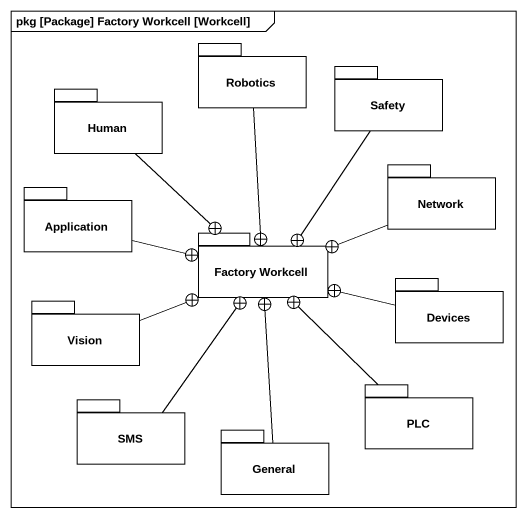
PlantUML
@startuml
mainframe pkg [Package] Factory Workcell [Workcell]
package Robotics {
}
package Human {
}
package Safety {
}
package Application {
}
package "Network" as Network_ {
}
package "Factory Workcell" as Factory_Workcell {
}
package Devices {
}
package Vision {
}
package PLC {
}
package SMS {
}
package General {
}
Robotics --+ Factory_Workcell
Human --+ Factory_Workcell
Safety --+ Factory_Workcell
Application -right-+ Factory_Workcell
Network_ -left-+ Factory_Workcell
Devices -left-+ Factory_Workcell
Vision -right-+ Factory_Workcell
PLC -up-+ Factory_Workcell
SMS -up-+ Factory_Workcell
General -up-+ Factory_Workcell
@enduml
